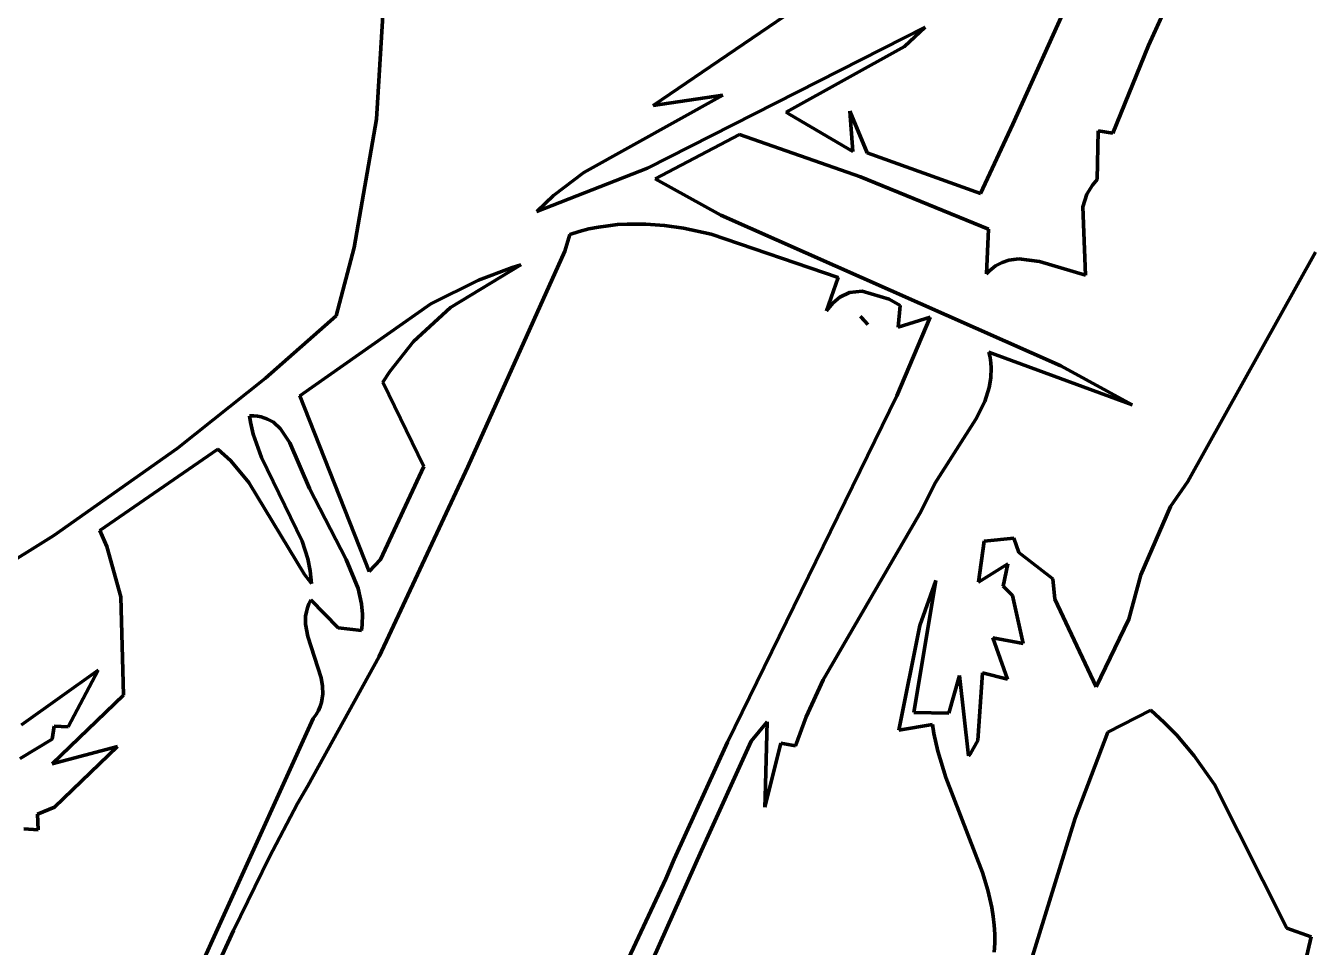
# Model space of a CAD drawing. Header units: millimetres. Extents: x 0 to 11, y 0 to 14.1.
# Drawn here: x 5.872 to 6.93, y 8.479 to 9.237 of the extents above; entities that cross this region are included whole.
import ezdxf

# ---------------------------------------------------------------- set-up
doc = ezdxf.new("R2010")
doc.units = ezdxf.units.MM
doc.layers.add('color#010101ff', color=7, linetype='CONTINUOUS', lineweight=100)
doc.layers.add('color#fefefeff', color=7, linetype='CONTINUOUS', lineweight=100)

msp = doc.modelspace()

# ---------------------------------------------------------------- linework, layer by layer
at = {"layer": 'color#010101ff'}
for p, q in [((6.683, 9.1558), (6.7507, 9.3056)), ((6.8314, 9.3017), (6.7946, 9.2204)), ((6.5463, 9.2793), (6.3875, 9.1712)), ((6.1601, 9.1599), (6.1672, 9.2763)), ((6.3828, 9.1196), (6.6112, 9.2355)), ((6.6112, 9.2355), (6.5941, 9.2197)), ((6.5941, 9.2197), (6.4969, 9.1656)), ((6.7946, 9.2204), (6.7653, 9.1484)), ((6.4449, 9.1797), (6.3305, 9.1161)), ((6.3875, 9.1712), (6.4449, 9.1797)), ((6.4969, 9.1656), (6.4999, 9.1638)), ((6.4999, 9.1638), (6.5516, 9.1333)), ((6.5516, 9.1333), (6.5492, 9.1664)), ((6.5492, 9.1664), (6.5633, 9.1322)), ((6.1419, 9.0544), (6.1601, 9.1599)), ((6.6565, 9.0989), (6.683, 9.1558)), ((6.4584, 9.1472), (6.3891, 9.1107)), ((6.5579, 9.1125), (6.4584, 9.1472)), ((6.7533, 9.1502), (6.7525, 9.1102)), ((6.7653, 9.1484), (6.7533, 9.1502)), ((6.5633, 9.1322), (6.6565, 9.0989)), ((6.292, 9.0841), (6.3828, 9.1196)), ((6.3305, 9.1161), (6.3057, 9.0972)), ((6.3891, 9.1107), (6.4432, 9.081)), ((6.663, 9.0695), (6.5579, 9.1125)), ((6.7525, 9.1102), (6.7485, 9.1056)), ((6.7485, 9.1056), (6.744, 9.0983)), ((6.3057, 9.0972), (6.292, 9.0841)), ((6.744, 9.0983), (6.7406, 9.0879)), ((6.4432, 9.081), (6.7225, 8.9572)), ((6.7406, 9.0879), (6.7428, 9.0317)), ((6.3269, 9.0676), (6.319, 9.0652)), ((6.3348, 9.0696), (6.3269, 9.0676)), ((6.3427, 9.0711), (6.3348, 9.0696)), ((6.3505, 9.0723), (6.3427, 9.0711)), ((6.3583, 9.0732), (6.3505, 9.0723)), ((6.3661, 9.0736), (6.3583, 9.0732)), ((6.3816, 9.0736), (6.3661, 9.0736)), ((6.397, 9.0725), (6.3816, 9.0736)), ((6.4124, 9.0703), (6.397, 9.0725)), ((6.4352, 9.0654), (6.4124, 9.0703)), ((6.6615, 9.0328), (6.663, 9.0695)), ((6.319, 9.0652), (6.315, 9.0513)), ((6.5396, 9.0298), (6.4352, 9.0654)), ((6.127, 8.9981), (6.1419, 9.0544)), ((6.315, 9.0513), (6.2354, 8.874)), ((6.827, 8.8621), (6.9317, 9.0505)), ((6.2211, 9.005), (6.2789, 9.0401)), ((6.2718, 9.0379), (6.2441, 9.0275)), ((6.2789, 9.0401), (6.2718, 9.0379)), ((6.6639, 9.0352), (6.6615, 9.0328)), ((6.669, 9.0393), (6.6639, 9.0352)), ((6.6743, 9.0421), (6.669, 9.0393)), ((6.6797, 9.044), (6.6743, 9.0421)), ((6.688, 9.0451), (6.6797, 9.044)), ((6.7051, 9.0429), (6.688, 9.0451)), ((6.7428, 9.0317), (6.7051, 9.0429)), ((6.2441, 9.0275), (6.2048, 9.0081)), ((6.5301, 9.0022), (6.5396, 9.0298)), ((6.5489, 9.0173), (6.541, 9.0135)), ((6.5594, 9.0184), (6.5489, 9.0173)), ((6.5816, 9.0118), (6.5594, 9.0184)), ((6.2048, 9.0081), (6.0973, 8.9325)), ((6.1906, 8.9771), (6.2211, 9.005)), ((6.5354, 9.0088), (6.5301, 9.0022)), ((6.541, 9.0135), (6.5354, 9.0088)), ((6.5906, 9.0068), (6.5816, 9.0118)), ((6.5888, 8.989), (6.5906, 9.0068)), ((6.069, 8.9469), (6.127, 8.9981)), ((6.5579, 8.9976), (6.5639, 8.991)), ((6.5587, 8.9968), (6.5579, 8.9976)), ((6.5639, 8.991), (6.5587, 8.9968)), ((6.5878, 8.9324), (6.6153, 8.9972)), ((6.6153, 8.9972), (6.5888, 8.989)), ((6.1712, 8.9526), (6.1906, 8.9771)), ((6.7811, 8.9252), (6.6635, 8.9685)), ((6.6635, 8.9685), (6.6644, 8.964)), ((6.6644, 8.964), (6.6651, 8.9597)), ((6.1655, 8.9436), (6.1712, 8.9526)), ((6.6651, 8.9597), (6.6654, 8.9554)), ((6.6654, 8.9554), (6.6651, 8.9472)), ((6.7225, 8.9572), (6.7811, 8.9252)), ((5.9963, 8.8891), (6.069, 8.9469)), ((6.199, 8.8743), (6.1655, 8.9436)), ((6.6651, 8.9472), (6.6637, 8.9392)), ((6.0973, 8.9325), (6.1543, 8.7881)), ((6.4487, 8.6477), (6.5878, 8.9324)), ((6.6637, 8.9392), (6.66, 8.9278)), ((6.66, 8.9278), (6.6526, 8.9133)), ((6.0593, 8.9159), (6.0559, 8.9159)), ((6.0559, 8.9159), (6.0567, 8.9108)), ((6.0567, 8.9108), (6.0589, 8.9009)), ((6.0625, 8.9157), (6.0593, 8.9159)), ((6.0655, 8.9151), (6.0625, 8.9157)), ((6.0708, 8.9134), (6.0655, 8.9151)), ((6.0755, 8.9108), (6.0708, 8.9134)), ((6.0814, 8.9054), (6.0755, 8.9108)), ((6.6526, 8.9133), (6.6191, 8.8604)), ((6.0589, 8.9009), (6.0656, 8.8818)), ((6.0889, 8.8938), (6.0814, 8.9054)), ((5.8952, 8.8176), (5.9963, 8.8891)), ((6.0298, 8.8885), (5.9329, 8.8219)), ((6.0404, 8.879), (6.0298, 8.8885)), ((6.1053, 8.8563), (6.0889, 8.8938)), ((6.0553, 8.8612), (6.0404, 8.879)), ((6.0656, 8.8818), (6.0992, 8.8131)), ((6.2354, 8.874), (6.1623, 8.7182)), ((6.1636, 8.798), (6.199, 8.8743)), ((6.101, 8.7855), (6.0553, 8.8612)), ((6.1352, 8.7979), (6.1053, 8.8563)), ((6.6191, 8.8604), (6.6078, 8.8378)), ((6.8127, 8.8416), (6.827, 8.8621)), ((6.6078, 8.8378), (6.5273, 8.699)), ((6.7882, 8.7854), (6.8127, 8.8416)), ((5.7636, 8.7361), (5.8952, 8.8176)), ((5.9329, 8.8219), (5.9387, 8.8086)), ((6.0992, 8.8131), (6.1037, 8.7986)), ((6.655, 8.7793), (6.6597, 8.813)), ((6.6597, 8.813), (6.684, 8.8155)), ((6.684, 8.8155), (6.688, 8.8038)), ((5.9387, 8.8086), (5.9501, 8.7674)), ((6.688, 8.8038), (6.7159, 8.7821)), ((6.1037, 8.7986), (6.1058, 8.7885)), ((6.1452, 8.7741), (6.1352, 8.7979)), ((6.1543, 8.7881), (6.1636, 8.798)), ((6.6789, 8.7944), (6.655, 8.7793)), ((6.6751, 8.776), (6.6789, 8.7944)), ((6.1068, 8.7782), (6.101, 8.7855)), ((6.1058, 8.7885), (6.1068, 8.7782)), ((6.7159, 8.7821), (6.7176, 8.7654)), ((6.7785, 8.7489), (6.7882, 8.7854)), ((6.148, 8.7616), (6.1452, 8.7741)), ((6.6198, 8.7806), (6.6017, 8.6722)), ((6.6066, 8.7436), (6.6198, 8.7806)), ((6.6828, 8.7684), (6.6751, 8.776)), ((5.9501, 8.7674), (5.9524, 8.6865)), ((6.1034, 8.7582), (6.1047, 8.7615)), ((6.1047, 8.7615), (6.1064, 8.7648)), ((6.1064, 8.7648), (6.1286, 8.7417)), ((6.1488, 8.753), (6.148, 8.7616)), ((6.6916, 8.7289), (6.6828, 8.7684)), ((6.7176, 8.7654), (6.7515, 8.6934)), ((6.1019, 8.7447), (6.102, 8.7514)), ((6.102, 8.7514), (6.1026, 8.7548)), ((6.1026, 8.7548), (6.1034, 8.7582)), ((6.1485, 8.7442), (6.1488, 8.753)), ((6.1037, 8.7346), (6.1019, 8.7447)), ((6.1286, 8.7417), (6.1479, 8.7396)), ((6.1479, 8.7396), (6.1485, 8.7442)), ((6.5894, 8.6576), (6.6066, 8.7436)), ((6.7515, 8.6934), (6.7785, 8.7489)), ((6.1147, 8.7007), (6.1037, 8.7346)), ((6.6787, 8.6996), (6.6667, 8.7335)), ((6.6667, 8.7335), (6.6916, 8.7289)), ((6.1623, 8.7182), (6.1037, 8.6119)), ((5.9316, 8.7069), (5.8686, 8.6621)), ((5.9068, 8.6605), (5.9316, 8.7069)), ((6.1159, 8.6939), (6.1147, 8.7007)), ((6.5273, 8.699), (6.5132, 8.6685)), ((6.6305, 8.6716), (6.6392, 8.7027)), ((6.6392, 8.7027), (6.6467, 8.6366)), ((6.6543, 8.6491), (6.6583, 8.7048)), ((6.6583, 8.7048), (6.6787, 8.6996)), ((5.9524, 8.6865), (5.8936, 8.6301)), ((6.1157, 8.6839), (6.1161, 8.6872)), ((6.1161, 8.6872), (6.1159, 8.6939)), ((6.1125, 8.6739), (6.114, 8.6772)), ((6.114, 8.6772), (6.115, 8.6805)), ((6.115, 8.6805), (6.1157, 8.6839)), ((5.9913, 8.4102), (6.1082, 8.6673)), ((6.1082, 8.6673), (6.1106, 8.6706)), ((6.1106, 8.6706), (6.1125, 8.6739)), ((6.5132, 8.6685), (6.5044, 8.6447)), ((6.6017, 8.6722), (6.6305, 8.6716)), ((6.7964, 8.674), (6.7611, 8.656)), ((6.8075, 8.664), (6.7964, 8.674)), ((5.8938, 8.6503), (5.8954, 8.6611)), ((5.8954, 8.6611), (5.9068, 8.6605)), ((6.4813, 8.6646), (6.468, 8.6487)), ((6.4796, 8.6025), (6.4813, 8.6646)), ((6.6171, 8.6623), (6.5894, 8.6576)), ((6.6182, 8.655), (6.6171, 8.6623)), ((6.6214, 8.6404), (6.6182, 8.655)), ((6.7611, 8.656), (6.7343, 8.5853)), ((6.8178, 8.6535), (6.8075, 8.664)), ((5.8675, 8.6345), (5.8938, 8.6503)), ((5.8936, 8.6301), (5.9474, 8.6443)), ((5.9474, 8.6443), (5.8957, 8.5943)), ((6.4048, 8.5517), (6.4487, 8.6477)), ((6.468, 8.6487), (6.4272, 8.5588)), ((6.4924, 8.647), (6.4794, 8.5943)), ((6.5044, 8.6447), (6.4924, 8.647)), ((6.6483, 8.6386), (6.6543, 8.6491)), ((6.8321, 8.6367), (6.8178, 8.6535)), ((6.628, 8.6188), (6.6214, 8.6404)), ((6.6467, 8.6366), (6.6483, 8.6386)), ((6.8489, 8.6129), (6.8321, 8.6367)), ((6.1037, 8.6119), (6.0954, 8.5974)), ((6.6582, 8.5406), (6.628, 8.6188)), ((6.9084, 8.495), (6.8489, 8.6129)), ((6.4794, 8.5943), (6.4796, 8.6025)), ((5.8957, 8.5943), (5.8816, 8.5886)), ((6.0954, 8.5974), (6.0719, 8.5531)), ((5.8816, 8.5886), (5.8821, 8.5757)), ((6.7343, 8.5853), (6.6821, 8.4169)), ((5.8821, 8.5757), (5.8704, 8.5765)), ((6.0719, 8.5531), (6.0427, 8.493)), ((6.4272, 8.5588), (6.3812, 8.4557)), ((6.398, 8.5354), (6.4048, 8.5517)), ((6.6625, 8.5263), (6.6582, 8.5406)), ((6.1966, 8.1064), (6.398, 8.5354)), ((6.6658, 8.5119), (6.6625, 8.5263)), ((6.6669, 8.5046), (6.6658, 8.5119)), ((6.6678, 8.4973), (6.6669, 8.5046)), ((6.6682, 8.49), (6.6678, 8.4973)), ((6.0427, 8.493), (5.9451, 8.2805)), ((6.6682, 8.4826), (6.6682, 8.49)), ((6.8705, 8.2371), (6.9282, 8.4879)), ((6.9282, 8.4879), (6.9084, 8.495)), ((6.6678, 8.4751), (6.6682, 8.4826))]:
    msp.add_line(p, q, dxfattribs=at)
at = {"layer": 'color#fefefeff'}
for p, q in [((6.7507, 9.3056), (6.683, 9.1558)), ((6.7946, 9.2204), (6.8314, 9.3017)), ((6.3875, 9.1712), (6.5463, 9.2793)), ((6.1672, 9.2763), (6.1601, 9.1599)), ((6.6112, 9.2355), (6.3828, 9.1196)), ((6.5941, 9.2197), (6.6112, 9.2355)), ((6.4969, 9.1656), (6.5941, 9.2197)), ((6.7653, 9.1484), (6.7946, 9.2204)), ((6.3305, 9.1161), (6.4449, 9.1797)), ((6.4449, 9.1797), (6.3875, 9.1712)), ((6.4999, 9.1638), (6.4969, 9.1656)), ((6.5516, 9.1333), (6.4999, 9.1638)), ((6.5633, 9.1322), (6.5492, 9.1664)), ((6.5492, 9.1664), (6.5516, 9.1333)), ((6.1601, 9.1599), (6.1419, 9.0544)), ((6.683, 9.1558), (6.6565, 9.0989)), ((6.3891, 9.1107), (6.4584, 9.1472)), ((6.4584, 9.1472), (6.5579, 9.1125)), ((6.7525, 9.1102), (6.7533, 9.1502)), ((6.7533, 9.1502), (6.7653, 9.1484)), ((6.6565, 9.0989), (6.5633, 9.1322)), ((6.3828, 9.1196), (6.292, 9.0841)), ((6.3057, 9.0972), (6.3305, 9.1161)), ((6.4432, 9.081), (6.3891, 9.1107)), ((6.5579, 9.1125), (6.663, 9.0695)), ((6.7485, 9.1056), (6.7525, 9.1102)), ((6.744, 9.0983), (6.7485, 9.1056)), ((6.292, 9.0841), (6.3057, 9.0972)), ((6.7406, 9.0879), (6.744, 9.0983)), ((6.7225, 8.9572), (6.4432, 9.081)), ((6.7428, 9.0317), (6.7406, 9.0879)), ((6.319, 9.0652), (6.3269, 9.0676)), ((6.3269, 9.0676), (6.3348, 9.0696)), ((6.3348, 9.0696), (6.3427, 9.0711)), ((6.3427, 9.0711), (6.3505, 9.0723)), ((6.3505, 9.0723), (6.3583, 9.0732)), ((6.3583, 9.0732), (6.3661, 9.0736)), ((6.3661, 9.0736), (6.3816, 9.0736)), ((6.3816, 9.0736), (6.397, 9.0725)), ((6.397, 9.0725), (6.4124, 9.0703)), ((6.4124, 9.0703), (6.4352, 9.0654)), ((6.663, 9.0695), (6.6615, 9.0328)), ((6.315, 9.0513), (6.319, 9.0652)), ((6.4352, 9.0654), (6.5396, 9.0298)), ((6.1419, 9.0544), (6.127, 8.9981)), ((6.2354, 8.874), (6.315, 9.0513)), ((6.9317, 9.0505), (6.827, 8.8621)), ((6.2789, 9.0401), (6.2211, 9.005)), ((6.2441, 9.0275), (6.2718, 9.0379)), ((6.2718, 9.0379), (6.2789, 9.0401)), ((6.6615, 9.0328), (6.6639, 9.0352)), ((6.6639, 9.0352), (6.669, 9.0393)), ((6.669, 9.0393), (6.6743, 9.0421)), ((6.6743, 9.0421), (6.6797, 9.044)), ((6.6797, 9.044), (6.688, 9.0451)), ((6.688, 9.0451), (6.7051, 9.0429)), ((6.7051, 9.0429), (6.7428, 9.0317)), ((6.2048, 9.0081), (6.2441, 9.0275)), ((6.5396, 9.0298), (6.5301, 9.0022)), ((6.541, 9.0135), (6.5489, 9.0173)), ((6.5489, 9.0173), (6.5594, 9.0184)), ((6.5594, 9.0184), (6.5816, 9.0118)), ((6.0973, 8.9325), (6.2048, 9.0081)), ((6.2211, 9.005), (6.1906, 8.9771)), ((6.5301, 9.0022), (6.5354, 9.0088)), ((6.5354, 9.0088), (6.541, 9.0135)), ((6.5816, 9.0118), (6.5906, 9.0068)), ((6.5906, 9.0068), (6.5888, 8.989)), ((6.127, 8.9981), (6.069, 8.9469)), ((6.5579, 8.9976), (6.5587, 8.9968)), ((6.5639, 8.991), (6.5579, 8.9976)), ((6.5587, 8.9968), (6.5639, 8.991)), ((6.6153, 8.9972), (6.5878, 8.9324)), ((6.5888, 8.989), (6.6153, 8.9972)), ((6.1906, 8.9771), (6.1712, 8.9526)), ((6.6644, 8.964), (6.6635, 8.9685)), ((6.6635, 8.9685), (6.7811, 8.9252)), ((6.6651, 8.9597), (6.6644, 8.964)), ((6.1712, 8.9526), (6.1655, 8.9436)), ((6.6654, 8.9554), (6.6651, 8.9597)), ((6.6651, 8.9472), (6.6654, 8.9554)), ((6.7811, 8.9252), (6.7225, 8.9572)), ((6.069, 8.9469), (5.9963, 8.8891)), ((6.1655, 8.9436), (6.199, 8.8743)), ((6.6637, 8.9392), (6.6651, 8.9472)), ((6.1543, 8.7881), (6.0973, 8.9325)), ((6.5878, 8.9324), (6.4487, 8.6477)), ((6.66, 8.9278), (6.6637, 8.9392)), ((6.6526, 8.9133), (6.66, 8.9278)), ((6.0567, 8.9108), (6.0559, 8.9159)), ((6.0559, 8.9159), (6.0593, 8.9159)), ((6.0589, 8.9009), (6.0567, 8.9108)), ((6.0593, 8.9159), (6.0625, 8.9157)), ((6.0625, 8.9157), (6.0655, 8.9151)), ((6.0655, 8.9151), (6.0708, 8.9134)), ((6.0708, 8.9134), (6.0755, 8.9108)), ((6.0755, 8.9108), (6.0814, 8.9054)), ((6.6191, 8.8604), (6.6526, 8.9133)), ((6.0656, 8.8818), (6.0589, 8.9009)), ((6.0814, 8.9054), (6.0889, 8.8938)), ((5.9963, 8.8891), (5.8952, 8.8176)), ((5.9329, 8.8219), (6.0298, 8.8885)), ((6.0298, 8.8885), (6.0404, 8.879)), ((6.0889, 8.8938), (6.1053, 8.8563)), ((6.0404, 8.879), (6.0553, 8.8612)), ((6.0992, 8.8131), (6.0656, 8.8818)), ((6.1623, 8.7182), (6.2354, 8.874)), ((6.199, 8.8743), (6.1636, 8.798)), ((6.0553, 8.8612), (6.101, 8.7855)), ((6.1053, 8.8563), (6.1352, 8.7979)), ((6.6078, 8.8378), (6.6191, 8.8604)), ((6.827, 8.8621), (6.8127, 8.8416)), ((6.5273, 8.699), (6.6078, 8.8378)), ((6.8127, 8.8416), (6.7882, 8.7854)), ((5.8952, 8.8176), (5.7636, 8.7361)), ((5.9387, 8.8086), (5.9329, 8.8219)), ((6.1037, 8.7986), (6.0992, 8.8131)), ((6.6597, 8.813), (6.655, 8.7793)), ((6.684, 8.8155), (6.6597, 8.813)), ((6.688, 8.8038), (6.684, 8.8155)), ((5.9501, 8.7674), (5.9387, 8.8086)), ((6.7159, 8.7821), (6.688, 8.8038)), ((6.1058, 8.7885), (6.1037, 8.7986)), ((6.1352, 8.7979), (6.1452, 8.7741)), ((6.1636, 8.798), (6.1543, 8.7881)), ((6.655, 8.7793), (6.6789, 8.7944)), ((6.6789, 8.7944), (6.6751, 8.776)), ((6.101, 8.7855), (6.1068, 8.7782)), ((6.1068, 8.7782), (6.1058, 8.7885)), ((6.7176, 8.7654), (6.7159, 8.7821)), ((6.7882, 8.7854), (6.7785, 8.7489)), ((6.1452, 8.7741), (6.148, 8.7616)), ((6.6017, 8.6722), (6.6198, 8.7806)), ((6.6198, 8.7806), (6.6066, 8.7436)), ((6.6751, 8.776), (6.6828, 8.7684)), ((5.9524, 8.6865), (5.9501, 8.7674)), ((6.1047, 8.7615), (6.1034, 8.7582)), ((6.1064, 8.7648), (6.1047, 8.7615)), ((6.1286, 8.7417), (6.1064, 8.7648)), ((6.148, 8.7616), (6.1488, 8.753)), ((6.6828, 8.7684), (6.6916, 8.7289)), ((6.7515, 8.6934), (6.7176, 8.7654)), ((6.102, 8.7514), (6.1019, 8.7447)), ((6.1026, 8.7548), (6.102, 8.7514)), ((6.1034, 8.7582), (6.1026, 8.7548)), ((6.1488, 8.753), (6.1485, 8.7442)), ((6.1019, 8.7447), (6.1037, 8.7346)), ((6.1479, 8.7396), (6.1286, 8.7417)), ((6.1485, 8.7442), (6.1479, 8.7396)), ((6.6066, 8.7436), (6.5894, 8.6576)), ((6.7785, 8.7489), (6.7515, 8.6934)), ((6.1037, 8.7346), (6.1147, 8.7007)), ((6.6916, 8.7289), (6.6667, 8.7335)), ((6.6667, 8.7335), (6.6787, 8.6996)), ((6.1037, 8.6119), (6.1623, 8.7182)), ((5.8686, 8.6621), (5.9316, 8.7069)), ((5.9316, 8.7069), (5.9068, 8.6605)), ((6.1147, 8.7007), (6.1159, 8.6939)), ((6.5132, 8.6685), (6.5273, 8.699)), ((6.6392, 8.7027), (6.6305, 8.6716)), ((6.6467, 8.6366), (6.6392, 8.7027)), ((6.6583, 8.7048), (6.6543, 8.6491)), ((6.6787, 8.6996), (6.6583, 8.7048)), ((5.8936, 8.6301), (5.9524, 8.6865)), ((6.1161, 8.6872), (6.1157, 8.6839)), ((6.1159, 8.6939), (6.1161, 8.6872)), ((6.114, 8.6772), (6.1125, 8.6739)), ((6.115, 8.6805), (6.114, 8.6772)), ((6.1157, 8.6839), (6.115, 8.6805)), ((6.1082, 8.6673), (5.9913, 8.4102)), ((6.1106, 8.6706), (6.1082, 8.6673)), ((6.1125, 8.6739), (6.1106, 8.6706)), ((6.5044, 8.6447), (6.5132, 8.6685)), ((6.6305, 8.6716), (6.6017, 8.6722)), ((6.7611, 8.656), (6.7964, 8.674)), ((6.7964, 8.674), (6.8075, 8.664)), ((5.8954, 8.6611), (5.8938, 8.6503)), ((5.9068, 8.6605), (5.8954, 8.6611)), ((6.468, 8.6487), (6.4813, 8.6646)), ((6.4813, 8.6646), (6.4796, 8.6025)), ((6.5894, 8.6576), (6.6171, 8.6623)), ((6.6171, 8.6623), (6.6182, 8.655)), ((6.6182, 8.655), (6.6214, 8.6404)), ((6.7343, 8.5853), (6.7611, 8.656)), ((6.8075, 8.664), (6.8178, 8.6535)), ((5.8938, 8.6503), (5.8675, 8.6345)), ((5.9474, 8.6443), (5.8936, 8.6301)), ((5.8957, 8.5943), (5.9474, 8.6443)), ((6.4487, 8.6477), (6.4048, 8.5517)), ((6.4272, 8.5588), (6.468, 8.6487)), ((6.4794, 8.5943), (6.4924, 8.647)), ((6.4924, 8.647), (6.5044, 8.6447)), ((6.6543, 8.6491), (6.6483, 8.6386)), ((6.8178, 8.6535), (6.8321, 8.6367)), ((6.6214, 8.6404), (6.628, 8.6188)), ((6.6483, 8.6386), (6.6467, 8.6366)), ((6.8321, 8.6367), (6.8489, 8.6129)), ((6.0954, 8.5974), (6.1037, 8.6119)), ((6.628, 8.6188), (6.6582, 8.5406)), ((6.8489, 8.6129), (6.9084, 8.495)), ((6.4796, 8.6025), (6.4794, 8.5943)), ((5.8816, 8.5886), (5.8957, 8.5943)), ((6.0719, 8.5531), (6.0954, 8.5974)), ((5.8821, 8.5757), (5.8816, 8.5886)), ((6.6821, 8.4169), (6.7343, 8.5853)), ((5.8704, 8.5765), (5.8821, 8.5757)), ((6.0427, 8.493), (6.0719, 8.5531)), ((6.3812, 8.4557), (6.4272, 8.5588)), ((6.4048, 8.5517), (6.398, 8.5354)), ((6.6582, 8.5406), (6.6625, 8.5263)), ((6.398, 8.5354), (6.1966, 8.1064)), ((6.6625, 8.5263), (6.6658, 8.5119)), ((6.6658, 8.5119), (6.6669, 8.5046)), ((6.6669, 8.5046), (6.6678, 8.4973)), ((6.6678, 8.4973), (6.6682, 8.49)), ((5.9451, 8.2805), (6.0427, 8.493)), ((6.6682, 8.49), (6.6682, 8.4826)), ((6.9282, 8.4879), (6.8705, 8.2371)), ((6.9084, 8.495), (6.9282, 8.4879)), ((6.6682, 8.4826), (6.6678, 8.4751))]:
    msp.add_line(p, q, dxfattribs=at)

doc.saveas('drawing.dxf')
